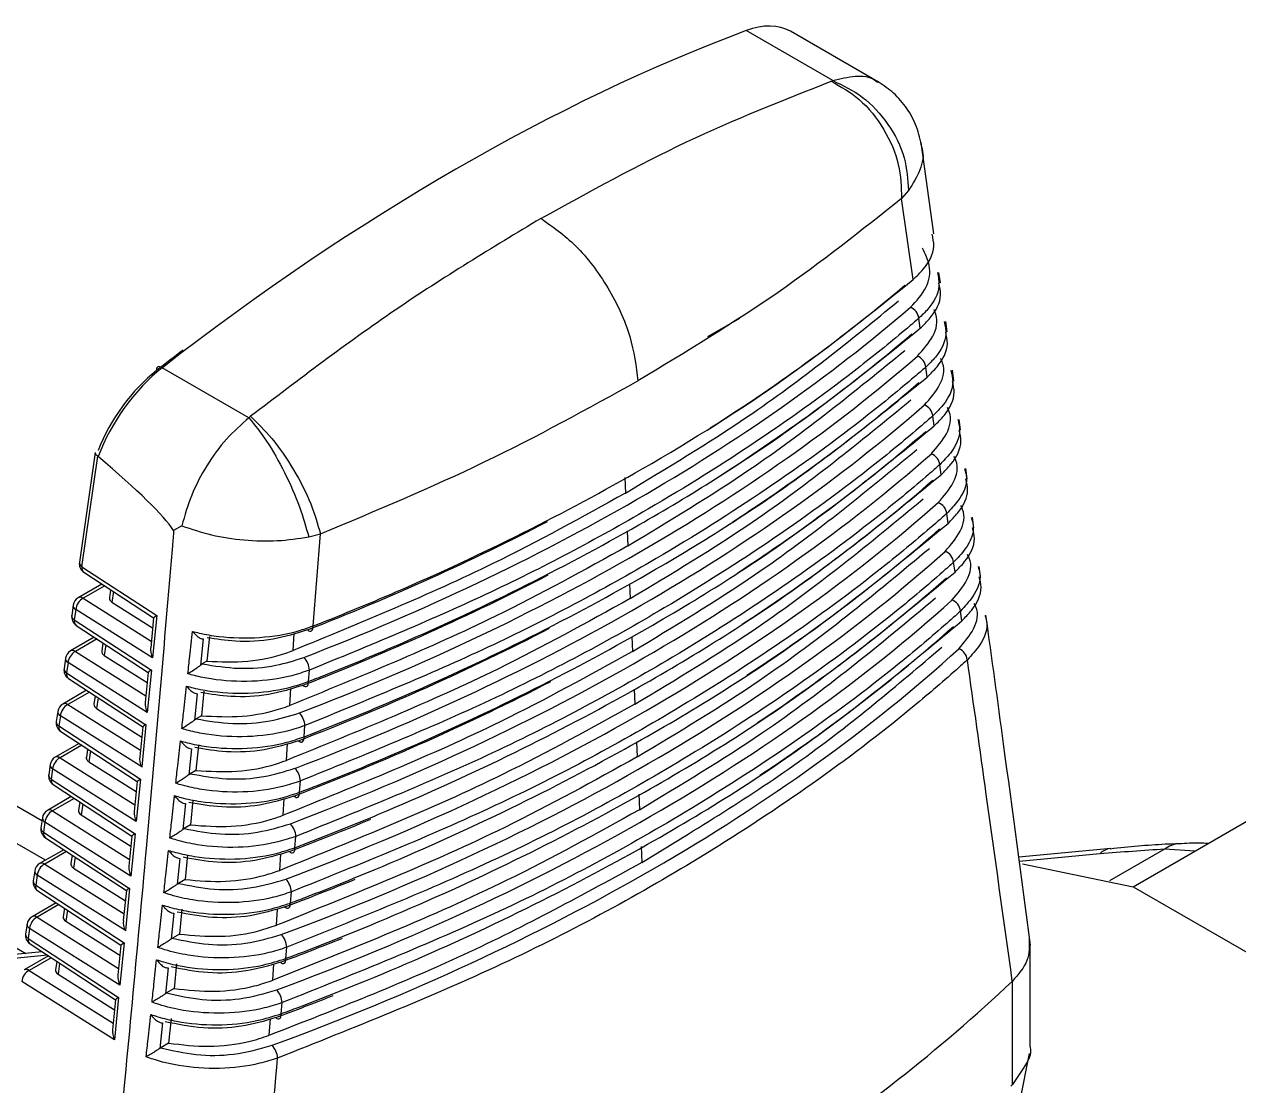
# Model space of a CAD drawing. Extents: x 17.1 to 113.1, y 3.8 to 84.5.
# Drawn here: x 80.671 to 81.867, y 14.415 to 15.461 of the extents above; entities that cross this region are included whole.
import ezdxf

# ---------------------------------------------------------------- set-up
doc = ezdxf.new("R2010")
doc.units = 0
doc.header["$MEASUREMENT"] = 0
doc.layers.add('OBJECT', color=7, linetype='CONTINUOUS')

msp = doc.modelspace()

# ---------------------------------------------------------------- linework, layer by layer
at = {"layer": 'OBJECT'}
for p, q in [((81.4675, 15.4053), (81.3823, 15.4546)), ((81.5125, 15.4039), (81.4258, 15.4539)), ((81.4658, 15.4047), (81.4675, 15.4053)), ((81.5669, 15.2543), (81.5546, 15.3444)), ((81.5422, 15.2971), (81.5352, 15.2892)), ((81.5467, 15.2094), (81.5352, 15.2893)), ((81.5735, 15.2061), (81.5721, 15.2165)), ((81.3756, 15.1711), (81.3442, 15.1529)), ((81.5536, 15.1614), (81.5522, 15.1712)), ((81.5801, 15.1579), (81.5787, 15.1682)), ((80.8924, 15.0733), (80.8071, 15.1225)), ((81.5605, 15.1133), (81.5591, 15.1231)), ((81.5867, 15.1096), (81.5853, 15.12)), ((80.8941, 15.0747), (80.8924, 15.0733)), ((81.5674, 15.0653), (81.566, 15.075)), ((81.5933, 15.0614), (81.5919, 15.0717)), ((80.7411, 15.039), (80.7254, 14.9309)), ((80.728, 14.9266), (80.7437, 15.0353)), ((80.7437, 15.0353), (80.7439, 15.0351)), ((81.5742, 15.0172), (81.5728, 15.027)), ((81.2626, 15.0143), (81.2633, 14.9991)), ((81.5999, 15.0132), (81.5985, 15.0234)), ((81.5811, 14.9692), (81.5797, 14.9789)), ((80.8264, 14.9669), (80.8183, 14.9622)), ((81.6065, 14.965), (81.6051, 14.9752)), ((80.9513, 14.956), (80.9629, 14.9589)), ((80.9556, 14.8682), (80.9629, 14.9589)), ((81.2649, 14.962), (81.2656, 14.9471)), ((80.6886, 14.6763), (80.2264, 14.9431)), ((81.5879, 14.9212), (81.5865, 14.9309)), ((80.728, 14.9266), (80.8018, 14.8784)), ((80.7299, 14.9211), (80.7986, 14.8762)), ((81.6131, 14.9167), (81.6118, 14.9269)), ((80.692, 14.6374), (80.2264, 14.9063)), ((80.7477, 14.9095), (80.7242, 14.8959)), ((80.7504, 14.9077), (80.7292, 14.8955)), ((80.7562, 14.9039), (80.755, 14.8958)), ((81.2672, 14.9097), (81.2679, 14.8951)), ((80.7292, 14.8955), (80.7963, 14.8532)), ((80.759, 14.902), (80.7575, 14.8915)), ((80.7193, 14.8887), (80.7179, 14.8786)), ((80.7218, 14.8844), (80.7204, 14.8743)), ((80.7976, 14.8367), (80.7218, 14.8844)), ((80.7575, 14.8915), (80.7976, 14.8663)), ((81.5947, 14.8732), (81.5933, 14.8829)), ((80.7204, 14.8743), (80.7964, 14.8247)), ((80.7223, 14.8688), (80.7932, 14.8224)), ((80.7986, 14.8762), (80.7957, 14.8466)), ((80.8018, 14.8784), (80.7976, 14.8367)), ((80.7401, 14.8571), (80.7166, 14.8436)), ((80.8535, 14.8579), (80.851, 14.8334)), ((80.9359, 14.844), (80.9369, 14.8608)), ((81.2695, 14.8574), (81.2702, 14.8431)), ((80.7428, 14.8554), (80.7216, 14.8431)), ((80.7486, 14.8516), (80.7474, 14.8435)), ((80.7515, 14.8497), (80.7499, 14.8392)), ((80.8474, 14.8554), (80.8446, 14.8295)), ((80.7118, 14.8363), (80.7103, 14.8263)), ((80.7216, 14.8431), (80.7909, 14.7995)), ((80.7499, 14.8392), (80.7922, 14.8126)), ((80.851, 14.8334), (80.8465, 14.8308)), ((80.7143, 14.8321), (80.7128, 14.822)), ((80.7128, 14.822), (80.791, 14.7709)), ((80.7922, 14.783), (80.7143, 14.8321)), ((80.7932, 14.8225), (80.7903, 14.7929)), ((80.7964, 14.8247), (80.7922, 14.783)), ((80.9512, 14.8136), (80.9521, 14.8247)), ((80.7147, 14.8165), (80.7878, 14.7687)), ((80.2264, 14.8035), (80.6728, 14.5457)), ((80.7326, 14.8048), (80.7091, 14.7912)), ((80.7353, 14.8031), (80.714, 14.7908)), ((80.741, 14.7993), (80.7398, 14.7911)), ((80.7439, 14.7974), (80.7424, 14.7868)), ((80.8416, 14.8013), (80.8388, 14.7755)), ((80.8481, 14.8041), (80.8456, 14.7797)), ((80.9327, 14.7899), (80.9337, 14.8066)), ((81.2718, 14.8058), (81.2725, 14.7912)), ((80.714, 14.7908), (80.7855, 14.7457)), ((80.7424, 14.7868), (80.7869, 14.7588)), ((80.7042, 14.784), (80.7027, 14.774)), ((80.7067, 14.7797), (80.7052, 14.7697)), ((80.7869, 14.7293), (80.7067, 14.7797)), ((80.8456, 14.7797), (80.8406, 14.7767)), ((80.7052, 14.7697), (80.7856, 14.7172)), ((80.7072, 14.7642), (80.7825, 14.715)), ((80.7879, 14.7688), (80.7849, 14.7392)), ((80.791, 14.7709), (80.7869, 14.7293)), ((80.9467, 14.759), (80.9476, 14.7701)), ((80.7251, 14.7525), (80.7015, 14.7389)), ((80.7278, 14.7507), (80.7064, 14.7384)), ((80.8427, 14.7504), (80.8402, 14.7259)), ((80.9295, 14.7358), (80.9305, 14.7523)), ((81.2741, 14.7542), (81.2748, 14.7392)), ((80.7064, 14.7384), (80.7802, 14.692)), ((80.7335, 14.747), (80.7323, 14.7388)), ((80.7363, 14.7451), (80.7348, 14.7345)), ((80.8358, 14.7473), (80.8331, 14.7216)), ((81.7632, 14.6114), (81.9917, 14.7433)), ((80.6966, 14.7316), (80.6952, 14.7217)), ((80.6991, 14.7274), (80.6977, 14.7174)), ((80.7815, 14.6755), (80.6991, 14.7274)), ((80.7348, 14.7345), (80.7815, 14.7051)), ((80.8402, 14.7259), (80.8347, 14.7227)), ((80.6977, 14.7174), (80.7803, 14.6635)), ((80.7825, 14.715), (80.7795, 14.6854)), ((80.7856, 14.7172), (80.7815, 14.6755)), ((80.9423, 14.7044), (80.9432, 14.7155)), ((80.6996, 14.7119), (80.7771, 14.6612)), ((81.2764, 14.7026), (81.2771, 14.6872)), ((80.7175, 14.7002), (80.6939, 14.6865)), ((80.7202, 14.6984), (80.6988, 14.6861)), ((80.7259, 14.6947), (80.7247, 14.6864)), ((80.7288, 14.6928), (80.7272, 14.6821)), ((80.83, 14.6933), (80.8273, 14.6677)), ((80.8373, 14.6967), (80.8349, 14.6722)), ((80.9262, 14.6817), (80.9272, 14.6981)), ((80.689, 14.6793), (80.6876, 14.6694)), ((80.6988, 14.6861), (80.7748, 14.6383)), ((80.7272, 14.6821), (80.7761, 14.6514)), ((80.6915, 14.675), (80.6901, 14.6651)), ((80.6901, 14.6651), (80.7749, 14.6097)), ((80.7761, 14.6218), (80.6915, 14.675)), ((80.8349, 14.6722), (80.8288, 14.6687)), ((80.692, 14.6596), (80.7717, 14.6075)), ((80.7771, 14.6613), (80.7741, 14.6317)), ((80.7803, 14.6635), (80.7761, 14.6218)), ((80.9378, 14.6498), (80.9387, 14.6609)), ((80.71, 14.6478), (80.6863, 14.6342)), ((80.7127, 14.6461), (80.6913, 14.6337)), ((80.7183, 14.6424), (80.7171, 14.6341)), ((80.8319, 14.6429), (80.8295, 14.6185)), ((80.9229, 14.6275), (80.9239, 14.6438)), ((81.2787, 14.6511), (81.2794, 14.6352)), ((81.7413, 14.6491), (81.6507, 14.6404)), ((81.7305, 14.6438), (81.6513, 14.6362)), ((81.7943, 14.6483), (81.7401, 14.617)), ((81.7406, 14.649), (81.7413, 14.6491)), ((80.6913, 14.6337), (80.7694, 14.5845)), ((80.7212, 14.6405), (80.7196, 14.6298)), ((80.7196, 14.6298), (80.7707, 14.5976)), ((80.8243, 14.6393), (80.8216, 14.6138)), ((81.6543, 14.6339), (81.7632, 14.6114)), ((80.6814, 14.6269), (80.68, 14.6171)), ((80.684, 14.6227), (80.6825, 14.6128)), ((80.7707, 14.5681), (80.684, 14.6227)), ((80.8295, 14.6185), (80.8229, 14.6147)), ((80.6825, 14.6128), (80.7695, 14.556)), ((80.6844, 14.6073), (80.7663, 14.5538)), ((80.7717, 14.6076), (80.7687, 14.578)), ((80.7749, 14.6097), (80.7707, 14.5681)), ((80.9333, 14.5953), (80.9342, 14.6063)), ((81.7632, 14.6114), (82.1733, 14.3746)), ((80.7025, 14.5955), (80.6788, 14.5818)), ((80.7052, 14.5938), (80.6837, 14.5814)), ((80.6837, 14.5814), (80.764, 14.5308)), ((80.7107, 14.5901), (80.7095, 14.5817)), ((80.7136, 14.5882), (80.7121, 14.5774)), ((80.8186, 14.5853), (80.8159, 14.5599)), ((80.8265, 14.5892), (80.8241, 14.5647)), ((80.9195, 14.5734), (80.9205, 14.5896)), ((80.6739, 14.5746), (80.6724, 14.5648)), ((80.6764, 14.5703), (80.675, 14.5605)), ((80.7653, 14.5143), (80.6764, 14.5703)), ((80.7121, 14.5774), (80.7653, 14.5439)), ((80.675, 14.5605), (80.7641, 14.5023)), ((80.8241, 14.5647), (80.8171, 14.5607)), ((80.6887, 14.5473), (80.6406, 14.5426)), ((80.6769, 14.555), (80.7609, 14.5)), ((80.7663, 14.5538), (80.7634, 14.5242)), ((80.7695, 14.556), (80.7653, 14.5143)), ((80.9288, 14.5407), (80.9297, 14.5517)), ((81.6618, 14.4542), (81.6618, 14.5547)), ((80.694, 14.5438), (80.6548, 14.54)), ((80.6949, 14.5432), (80.6712, 14.5295)), ((80.6976, 14.5414), (80.6761, 14.529)), ((80.7032, 14.5378), (80.702, 14.5294)), ((80.706, 14.5359), (80.7045, 14.5251)), ((80.8212, 14.5355), (80.8187, 14.511)), ((80.916, 14.5192), (80.9171, 14.5354)), ((80.6761, 14.529), (80.7586, 14.4771)), ((80.7045, 14.5251), (80.7599, 14.4902)), ((80.8129, 14.5314), (80.8102, 14.506)), ((80.7599, 14.4606), (80.6688, 14.518)), ((80.8187, 14.511), (80.8113, 14.5067)), ((81.6444, 14.5184), (81.6443, 14.5183)), ((81.6444, 14.4167), (81.6444, 14.5184)), ((80.7609, 14.5001), (80.758, 14.4705)), ((80.7641, 14.5023), (80.7599, 14.4606)), ((80.9242, 14.4862), (80.9251, 14.4972)), ((80.8072, 14.4774), (80.8046, 14.4521)), ((80.8158, 14.4817), (80.8133, 14.4573)), ((80.9125, 14.465), (80.9136, 14.4811)), ((80.8133, 14.4573), (80.8055, 14.4528)), ((81.6429, 14.4149), (81.6444, 14.4167))]:
    msp.add_line(p, q, dxfattribs=at)
at = {"layer": 'OBJECT', "flags": 128}
for points in [[(80.8071, 15.1225), (80.8058, 15.1232), (80.8046, 15.1235), (80.8036, 15.1236), (80.8027, 15.1234), (80.802, 15.1228), (80.8015, 15.122), (80.8013, 15.121), (80.8014, 15.1197)], [(80.9501, 14.8643), (80.9512, 14.8635), (80.9523, 14.8631), (80.9533, 14.8631), (80.9541, 14.8634), (80.9548, 14.8641), (80.9553, 14.8652), (80.9556, 14.8666), (80.9556, 14.8682)], [(80.9457, 14.8097), (80.9468, 14.8089), (80.9479, 14.8085), (80.9488, 14.8085), (80.9497, 14.8088), (80.9504, 14.8095), (80.9508, 14.8106), (80.9511, 14.812), (80.9512, 14.8136)], [(80.9413, 14.7551), (80.9424, 14.7544), (80.9434, 14.7539), (80.9444, 14.7539), (80.9452, 14.7542), (80.9459, 14.755), (80.9464, 14.756), (80.9467, 14.7574), (80.9467, 14.759)], [(80.9368, 14.7006), (80.9379, 14.6998), (80.939, 14.6994), (80.9399, 14.6993), (80.9408, 14.6997), (80.9415, 14.7004), (80.9419, 14.7014), (80.9422, 14.7028), (80.9423, 14.7044)], [(80.9324, 14.646), (80.9335, 14.6452), (80.9345, 14.6448), (80.9355, 14.6448), (80.9363, 14.6451), (80.937, 14.6458), (80.9375, 14.6469), (80.9377, 14.6482), (80.9378, 14.6498)], [(81.8241, 14.6465), (81.7943, 14.6483), (81.7943, 14.6483), (81.7943, 14.6483)], [(80.9279, 14.5915), (80.929, 14.5907), (80.93, 14.5903), (80.931, 14.5902), (80.9318, 14.5906), (80.9325, 14.5913), (80.933, 14.5923), (80.9332, 14.5937), (80.9333, 14.5953)], [(80.9234, 14.5369), (80.9245, 14.5362), (80.9255, 14.5357), (80.9265, 14.5357), (80.9273, 14.536), (80.928, 14.5367), (80.9284, 14.5378), (80.9287, 14.5391), (80.9288, 14.5407)], [(80.9189, 14.4824), (80.92, 14.4816), (80.921, 14.4812), (80.922, 14.4812), (80.9228, 14.4815), (80.9234, 14.4822), (80.9239, 14.4833), (80.9242, 14.4846), (80.9242, 14.4862)]]:
    msp.add_lwpolyline(points, dxfattribs=at)
at = {"layer": 'OBJECT'}
for centre, radius, start, end in [((81.5389, 15.1697), 0.0134, 6.4054, 67.5871), ((81.5458, 15.1216), 0.0134, 6.4382, 67.7634), ((81.5527, 15.0735), 0.0134, 6.471, 67.9393), ((81.5596, 15.0255), 0.0133, 6.5032, 68.1142), ((81.5665, 14.9774), 0.0133, 6.5362, 68.2878), ((81.5733, 14.9294), 0.0133, 6.5682, 68.4615), ((80.7353, 14.9295), 0.01, 171.7621, 236.8281), ((80.7302, 14.9308), 0.00473, 178.9421, 242.0967), ((80.7333, 14.9254), 0.00551, 166.9694, 231.0779), ((80.7292, 14.8873), 0.01, 119.9973, 171.7621), ((80.7366, 14.8826), 0.0149, 119.983, 172.9422), ((80.7263, 14.8915), 0.00492, 54.4116, 114.9488), ((81.5801, 14.8814), 0.0133, 6.6, 68.6346), ((80.7239, 14.8885), 0.00458, 177.7592, 243.2786), ((80.7278, 14.8772), 0.01, 171.7621, 236.8281), ((80.7224, 14.8784), 0.00458, 177.7691, 243.27), ((80.7256, 14.873), 0.00536, 165.9412, 232.1059), ((81.5869, 14.8334), 0.0132, 6.6329, 68.8057), ((80.7163, 14.8362), 0.00458, 177.7669, 243.2718), ((80.7216, 14.8349), 0.01, 119.9973, 171.7621), ((80.729, 14.8303), 0.0149, 119.9826, 172.9436), ((80.7187, 14.8391), 0.00492, 54.4116, 114.9493), ((80.9332, 14.8238), 0.0189, 2.6797, 44.9349), ((80.7202, 14.8249), 0.01, 171.7621, 236.8281), ((80.7149, 14.8261), 0.00458, 177.769, 243.2699), ((80.718, 14.8207), 0.00536, 165.9411, 232.1061), ((80.7141, 14.7826), 0.01, 119.9973, 171.7621), ((80.7214, 14.7779), 0.0149, 119.9838, 172.9424), ((80.7111, 14.7868), 0.00492, 54.4109, 114.9507), ((80.7126, 14.7726), 0.01, 171.7621, 236.8281), ((80.7073, 14.7738), 0.00458, 177.7677, 243.2712), ((80.7088, 14.7838), 0.00458, 177.7592, 243.2775), ((80.9286, 14.7692), 0.019, 2.6506, 44.7096), ((80.7104, 14.7684), 0.00536, 165.9438, 232.1028), ((80.7065, 14.7302), 0.01, 119.9973, 171.7621), ((80.7139, 14.7256), 0.0149, 119.9834, 172.9417), ((80.7036, 14.7344), 0.00492, 54.4101, 114.95), ((80.7012, 14.7315), 0.00458, 177.7659, 243.271), ((80.9241, 14.7146), 0.0191, 2.6223, 44.4843), ((80.7051, 14.7203), 0.01, 171.7621, 236.8281), ((80.6997, 14.7215), 0.00458, 177.7669, 243.2719), ((80.7029, 14.7161), 0.00536, 165.9437, 232.103), ((80.6989, 14.6779), 0.01, 119.9973, 171.7621), ((80.6936, 14.6791), 0.00458, 177.7673, 243.2708), ((80.7063, 14.6732), 0.0149, 119.9827, 172.9434), ((80.696, 14.6821), 0.00492, 54.4107, 114.9508), ((80.6975, 14.668), 0.01, 171.7621, 236.8281), ((80.6922, 14.6692), 0.00458, 177.7672, 243.271), ((80.6953, 14.6638), 0.00536, 165.9446, 232.1025), ((80.9195, 14.66), 0.0192, 2.5926, 44.2598), ((81.8099, 14.6292), 0.0246, 93.3819, 129.1078), ((81.7435, 14.6307), 0.0185, 98.997, 134.9116), ((80.6913, 14.6255), 0.01, 119.9973, 171.7621), ((80.6987, 14.6209), 0.0149, 119.9834, 172.9416), ((80.6884, 14.6297), 0.00492, 54.4095, 114.9509), ((80.6899, 14.6157), 0.01, 171.7621, 236.8281), ((80.6846, 14.6169), 0.00458, 177.7673, 243.2709), ((80.686, 14.6268), 0.00458, 177.7592, 243.2777), ((80.9149, 14.6054), 0.0193, 2.5636, 44.035), ((80.6877, 14.6115), 0.00536, 165.9443, 232.1029), ((80.6838, 14.5732), 0.01, 119.9973, 171.7621), ((80.6911, 14.5685), 0.0149, 119.9827, 172.9434), ((80.6808, 14.5774), 0.00492, 54.4104, 114.9512), ((80.6784, 14.5744), 0.00458, 177.7668, 243.2714), ((80.6823, 14.5634), 0.01, 171.7621, 236.8281), ((80.677, 14.5646), 0.00458, 177.7673, 243.2709), ((80.6802, 14.5592), 0.00536, 165.9439, 232.1033), ((80.9103, 14.5509), 0.0194, 2.5348, 43.8102), ((80.6835, 14.5162), 0.0149, 119.9827, 172.9424), ((80.6732, 14.525), 0.00492, 54.4095, 114.9509), ((80.9057, 14.4963), 0.0194, 2.5062, 43.5858), ((80.5039, 15.73), 1.664, 303.0242, 313.2654), ((80.9011, 14.4418), 0.0195, 2.4798, 43.3591)]:
    msp.add_arc(centre, radius, start, end, dxfattribs=at)
for centre, major_axis, ratio, start_param, end_param in [((81.0125, 13.5291), (1.2089, 1.8994), 0.546317, 0.627208, 0.990716), ((81.3629, 15.3517), (0.0641, 0.1015), 0.548826, 0.021956, 0.625519), ((79.7209, 15.8982), (2.1942, 0.0164), 0.572227, 5.542671, 5.684292), ((79.7223, 15.9042), (2.1948, -0.0167), 0.582304, 5.308542, 5.695912), ((79.7209, 15.8476), (2.1974, 0.0165), 0.572227, 5.547323, 5.687706), ((81.0054, 13.5336), (1.2039, 1.8907), 0.546175, 0.974099, 0.99081), ((79.7223, 15.8535), (2.1981, -0.0168), 0.582304, 5.30513, 5.699324), ((80.8114, 15.0418), (0.0591, 0.0928), 0.546175, 0.99081, 1.912344), ((80.8184, 15.0373), (0.0641, 0.1015), 0.548826, 0.989027, 1.925648), ((79.7209, 15.797), (2.2007, 0.0165), 0.572227, 5.554251, 5.691111), ((79.7223, 15.8029), (2.2013, -0.0168), 0.582304, 5.301726, 5.702727), ((79.7209, 15.7464), (2.2039, 0.0165), 0.572227, 5.555932, 5.694508), ((79.7223, 15.7523), (2.2046, -0.0168), 0.582304, 5.298331, 5.706122), ((79.2886, 15.9205), (1.5341, -0.9737), 0.051031, 0.114776, 0.355889), ((79.7209, 15.6957), (2.2072, 0.0165), 0.572227, 5.557569, 5.697897), ((79.7223, 15.7017), (2.2078, -0.0168), 0.582304, 5.294944, 5.709509), ((79.7209, 15.8982), (2.1942, 0.0164), 0.572227, 5.302708, 5.439511), ((79.7209, 15.6451), (2.2104, 0.0166), 0.572227, 5.559057, 5.701278), ((79.7223, 15.651), (2.2111, -0.0169), 0.582304, 5.291565, 5.712888), ((79.7209, 15.8476), (2.1974, 0.0165), 0.572227, 5.299295, 5.43861), ((79.7209, 15.5945), (2.2137, 0.0166), 0.572227, 5.564473, 5.704651), ((80.7651, 14.8954), (0.0101, 0.0001), 0.568011, 3.052688, 3.862555), ((79.7223, 15.6004), (2.2143, -0.0169), 0.582304, 5.288194, 5.716259), ((80.8092, 14.8812), (0.0105, 0.005), 0.072045, 2.310772, 3.097861), ((79.7209, 15.797), (2.2007, 0.0165), 0.572227, 5.295889, 5.438034), ((79.7209, 15.5439), (2.2169, 0.0166), 0.572227, 5.564439, 5.708015), ((80.805, 14.8396), (-0.0062, 0.0127), 0.559439, 0.734808, 1.521897), ((79.7223, 15.5498), (2.2176, -0.0169), 0.582304, 5.284831, 5.719622), ((80.7575, 14.8431), (0.0101, 0.0001), 0.568011, 3.052688, 3.862555), ((80.8038, 14.8275), (0.0105, 0.005), 0.072045, 2.310772, 3.097861), ((79.7209, 15.7464), (2.2039, 0.0165), 0.572227, 5.292492, 5.437634), ((80.7499, 14.7907), (0.0101, 0.0001), 0.568011, 3.052688, 3.862555), ((80.7996, 14.7858), (-0.0062, 0.0127), 0.559439, 0.734808, 1.521897), ((80.7984, 14.7738), (0.0105, 0.005), 0.072045, 2.310772, 3.097861), ((80.7423, 14.7384), (0.0101, 0.0001), 0.568011, 3.052688, 3.862555), ((80.7942, 14.7321), (-0.0062, 0.0127), 0.559439, 0.734808, 1.521897), ((80.793, 14.72), (0.0105, 0.005), 0.072045, 2.310772, 3.097861), ((80.7347, 14.686), (0.0101, 0.0001), 0.568011, 3.052688, 3.862555), ((80.7888, 14.6784), (-0.0062, 0.0127), 0.559439, 0.734808, 1.521897), ((79.7209, 15.6957), (2.2072, 0.0165), 0.572227, 5.289103, 5.333236), ((80.7876, 14.6663), (0.0105, 0.005), 0.072045, 2.310772, 3.097861), ((80.7272, 14.6337), (0.0101, 0.0001), 0.568011, 3.052688, 3.862555), ((80.7835, 14.6246), (-0.0062, 0.0127), 0.559439, 0.734808, 1.521897), ((79.7209, 15.6451), (2.2104, 0.0166), 0.572227, 5.285722, 5.323551), ((80.7823, 14.6126), (0.0105, 0.005), 0.072045, 2.310772, 3.097861), ((80.7196, 14.5813), (0.0101, 0.0001), 0.568011, 3.052688, 3.862555), ((80.7781, 14.5709), (-0.0062, 0.0127), 0.559439, 0.734808, 1.521897), ((79.7209, 15.5945), (2.2137, 0.0166), 0.572227, 5.28235, 5.315572), ((80.7769, 14.5588), (0.0105, 0.005), 0.072045, 2.310772, 3.097861), ((80.712, 14.529), (0.0101, 0.0001), 0.568011, 3.052688, 3.862555), ((80.7727, 14.5172), (-0.0062, 0.0127), 0.559439, 0.734808, 1.521897), ((80.7715, 14.5051), (0.0105, 0.005), 0.072045, 2.310772, 3.097861), ((79.7209, 15.5439), (2.2169, 0.0166), 0.572227, 5.278985, 5.309616), ((80.7673, 14.4634), (-0.0062, 0.0127), 0.559439, 0.734808, 1.521897)]:
    msp.add_ellipse(centre, major_axis=major_axis, ratio=ratio, start_param=start_param, end_param=end_param, dxfattribs=at)
for points, knots in [([(81.4675, 15.4053), (81.475, 15.4072), (81.4899, 15.411), (81.505, 15.4092), (81.5109, 15.4042), (81.5119, 15.4034)], [0, 0, 0, 0, 0.454567, 0.909134, 1, 1, 1, 1]), ([(81.18, 15.2696), (81.2279, 15.296), (81.3238, 15.3488), (81.4185, 15.3861), (81.4658, 15.4047)], [0, 0, 0, 0, 0.5, 1, 1, 1, 1]), ([(81.4658, 15.4047), (81.4754, 15.3994), (81.4952, 15.3882), (81.5189, 15.3585), (81.5342, 15.3234), (81.5349, 15.3004), (81.5352, 15.2892)], [0, 0, 0, 0, 0.24117, 0.5, 0.75883, 1, 1, 1, 1]), ([(81.4675, 15.4053), (81.4775, 15.4006), (81.4981, 15.3907), (81.5232, 15.3632), (81.5399, 15.3302), (81.5414, 15.3079), (81.5422, 15.2971)], [0, 0, 0, 0, 0.241562, 0.4999998, 0.7584389, 1, 1, 1, 1]), ([(81.5552, 15.3397), (81.5538, 15.3465), (81.551, 15.36), (81.5411, 15.3781), (81.5282, 15.3934), (81.5175, 15.4005), (81.5122, 15.404)], [0, 0, 0, 0, 0.258945, 0.516514, 0.76554, 1, 1, 1, 1]), ([(81.5549, 15.3396), (81.5551, 15.3392), (81.5576, 15.3322), (81.5545, 15.3172), (81.5463, 15.3038), (81.5422, 15.2971)], [0, 0, 0, 0, 0.031421, 0.515711, 1, 1, 1, 1]), ([(81.5352, 15.2892), (81.4959, 15.2579), (81.4166, 15.1947), (81.3228, 15.1381), (81.2756, 15.1096)], [0, 0, 0, 0, 0.496376, 1, 1, 1, 1]), ([(81.18, 15.2696), (81.132, 15.2407), (81.0362, 15.1828), (80.9415, 15.1107), (80.8941, 15.0747)], [0, 0, 0, 0, 0.5, 1, 1, 1, 1]), ([(81.18, 15.2696), (81.1916, 15.2614), (81.2159, 15.2444), (81.2475, 15.2021), (81.2699, 15.154), (81.2738, 15.124), (81.2756, 15.1096)], [0, 0, 0, 0, 0.240773, 0.5, 0.759227, 1, 1, 1, 1]), ([(81.5467, 15.2094), (81.5502, 15.2128), (81.5605, 15.2229), (81.5688, 15.2385), (81.5662, 15.2502), (81.5653, 15.2541)], [0, 0, 0, 0, 0.247467, 0.747581, 1, 1, 1, 1]), ([(81.544, 15.1821), (81.5499, 15.1884), (81.5617, 15.2012), (81.5647, 15.2221), (81.5586, 15.2347), (81.5558, 15.2403)], [0, 0, 0, 0, 0.3561452, 0.712376, 1, 1, 1, 1]), ([(81.5706, 15.2163), (81.5715, 15.2118), (81.5738, 15.1995), (81.5652, 15.1838), (81.5553, 15.1741), (81.5522, 15.1712)], [0, 0, 0, 0, 0.283128, 0.780256, 1, 1, 1, 1]), ([(80.9556, 14.8682), (80.9611, 14.8703), (80.9887, 14.8812), (81.1027, 14.9286), (81.2571, 15.006), (81.4243, 15.1111), (81.5059, 15.1766), (81.5467, 15.2094)], [0, 0, 0, 0, 0.023792, 0.118973, 0.500647, 0.750324, 1, 1, 1, 1]), ([(81.5536, 15.1614), (81.5571, 15.1647), (81.5673, 15.1748), (81.5755, 15.1905), (81.5729, 15.2021), (81.572, 15.2059)], [0, 0, 0, 0, 0.248572, 0.750916, 1, 1, 1, 1]), ([(81.2633, 14.9991), (81.3043, 15.0238), (81.4024, 15.0827), (81.4846, 15.1495), (81.5323, 15.1884)], [0, 0, 0, 0, 0.418548, 1, 1, 1, 1]), ([(81.5509, 15.134), (81.5566, 15.1404), (81.5681, 15.1531), (81.5717, 15.1698), (81.5679, 15.1783), (81.5672, 15.1799)], [0, 0, 0, 0, 0.449601, 0.89931, 1, 1, 1, 1]), ([(81.5522, 15.1712), (81.5485, 15.168), (81.5298, 15.152), (81.4484, 15.0859), (81.3135, 14.9955), (81.1283, 14.8971), (81.0108, 14.8488), (80.9521, 14.8247)], [0, 0, 0, 0, 0.02343, 0.117165, 0.493038, 0.746519, 1, 1, 1, 1]), ([(81.5773, 15.168), (81.5781, 15.1639), (81.5807, 15.152), (81.5725, 15.1363), (81.5624, 15.1263), (81.5591, 15.1231)], [0, 0, 0, 0, 0.260632, 0.759996, 1, 1, 1, 1]), ([(80.9512, 14.8136), (80.9567, 14.8157), (80.9843, 14.8265), (81.0986, 14.8737), (81.2555, 14.9518), (81.4269, 15.0591), (81.5114, 15.1273), (81.5536, 15.1614)], [0, 0, 0, 0, 0.023339, 0.116711, 0.491126, 0.745563, 1, 1, 1, 1]), ([(81.5605, 15.1133), (81.5639, 15.1167), (81.5741, 15.1268), (81.5822, 15.1424), (81.5795, 15.1539), (81.5787, 15.1577)], [0, 0, 0, 0, 0.249743, 0.754445, 1, 1, 1, 1]), ([(81.2656, 14.9471), (81.3066, 14.9718), (81.4062, 15.0317), (81.4894, 15.0996), (81.5383, 15.1396)], [0, 0, 0, 0, 0.411755, 1, 1, 1, 1]), ([(81.5577, 15.0859), (81.5634, 15.0923), (81.5748, 15.105), (81.5784, 15.1217), (81.5745, 15.1301), (81.5738, 15.1316)], [0, 0, 0, 0, 0.452208, 0.904525, 1, 1, 1, 1]), ([(81.5591, 15.1231), (81.5554, 15.1199), (81.5368, 15.1039), (81.4558, 15.0376), (81.3197, 14.9457), (81.1308, 14.845), (81.0087, 14.7951), (80.9476, 14.7701)], [0, 0, 0, 0, 0.022991, 0.114968, 0.483793, 0.741897, 1, 1, 1, 1]), ([(81.5839, 15.1198), (81.5848, 15.1161), (81.5875, 15.1045), (81.5797, 15.0888), (81.5695, 15.0785), (81.566, 15.075)], [0, 0, 0, 0, 0.238244, 0.739979, 1, 1, 1, 1]), ([(80.9467, 14.759), (80.9523, 14.7611), (80.98, 14.7719), (81.0945, 14.8188), (81.254, 14.8976), (81.4294, 15.007), (81.5168, 15.0779), (81.5605, 15.1133)], [0, 0, 0, 0, 0.022904, 0.114532, 0.481956, 0.740978, 1, 1, 1, 1]), ([(80.9629, 14.9589), (81.0177, 14.9818), (81.1279, 15.0281), (81.2261, 15.0823), (81.2756, 15.1096)], [0, 0, 0, 0, 0.496376, 1, 1, 1, 1]), ([(81.5674, 15.0653), (81.5708, 15.0686), (81.5809, 15.0788), (81.5889, 15.0943), (81.5862, 15.1057), (81.5853, 15.1094)], [0, 0, 0, 0, 0.25098, 0.758176, 1, 1, 1, 1]), ([(81.2679, 14.8951), (81.3089, 14.9198), (81.41, 14.9806), (81.4942, 15.0497), (81.5444, 15.0908)], [0, 0, 0, 0, 0.4052593, 1, 1, 1, 1]), ([(80.8924, 15.0733), (80.8849, 15.0666), (80.8698, 15.0533), (80.8504, 15.0265), (80.8349, 14.997), (80.8292, 14.9769), (80.8264, 14.9669)], [0, 0, 0, 0, 0.25, 0.5, 0.75, 1, 1, 1, 1]), ([(80.8924, 15.0733), (80.8982, 15.0661), (80.9101, 15.0512), (80.928, 15.0196), (80.943, 14.9857), (80.9486, 14.9656), (80.9513, 14.956)], [0, 0, 0, 0, 0.241562, 0.4999998, 0.7584389, 1, 1, 1, 1]), ([(80.8941, 15.0747), (80.9011, 15.0678), (80.9157, 15.0537), (80.937, 15.0225), (80.9544, 14.9887), (80.9601, 14.9686), (80.9629, 14.9589)], [0, 0, 0, 0, 0.24117, 0.5, 0.75883, 1, 1, 1, 1]), ([(81.566, 15.075), (81.5623, 15.0718), (81.5438, 15.0558), (81.4631, 14.9893), (81.3259, 14.896), (81.1333, 14.7928), (81.0066, 14.7413), (80.9432, 14.7155)], [0, 0, 0, 0, 0.022568, 0.112852, 0.474885, 0.737443, 1, 1, 1, 1]), ([(81.5646, 15.0379), (81.5702, 15.0442), (81.5814, 15.057), (81.5851, 15.0735), (81.5811, 15.0819), (81.5804, 15.0833)], [0, 0, 0, 0, 0.454762, 0.909633, 1, 1, 1, 1]), ([(81.5906, 15.0715), (81.5914, 15.0682), (81.5943, 15.057), (81.5868, 15.0413), (81.5765, 15.0308), (81.5728, 15.027)], [0, 0, 0, 0, 0.215932, 0.720177, 1, 1, 1, 1]), ([(80.9423, 14.7044), (80.9478, 14.7065), (80.9756, 14.7172), (81.0904, 14.7639), (81.2524, 14.8434), (81.432, 14.955), (81.5223, 15.0285), (81.5674, 15.0653)], [0, 0, 0, 0, 0.022484, 0.112433, 0.473119, 0.73656, 1, 1, 1, 1]), ([(81.5742, 15.0172), (81.5776, 15.0206), (81.5877, 15.0308), (81.5956, 15.0462), (81.5928, 15.0576), (81.5919, 15.0612)], [0, 0, 0, 0, 0.252286, 0.762115, 1, 1, 1, 1]), ([(80.7437, 15.0353), (80.743, 15.0358), (80.7417, 15.0368), (80.741, 15.0382), (80.7412, 15.0388), (80.7412, 15.039)], [0, 0, 0, 0, 0.411333, 0.822571, 1, 1, 1, 1]), ([(81.2702, 14.8431), (81.3111, 14.8678), (81.4138, 14.9295), (81.4991, 14.9998), (81.5504, 15.042)], [0, 0, 0, 0, 0.399041, 1, 1, 1, 1]), ([(81.5728, 15.027), (81.5692, 15.0238), (81.5508, 15.0077), (81.4705, 14.9411), (81.3321, 14.8462), (81.1359, 14.7407), (81.0044, 14.6875), (80.9387, 14.6609)], [0, 0, 0, 0, 0.02216, 0.110812, 0.466297, 0.733148, 1, 1, 1, 1]), ([(81.5714, 14.9898), (81.577, 14.9962), (81.5881, 15.009), (81.5918, 15.0255), (81.5877, 15.0337), (81.587, 15.035)], [0, 0, 0, 0, 0.457268, 0.914647, 1, 1, 1, 1]), ([(80.9378, 14.6498), (80.9433, 14.652), (80.9712, 14.6626), (81.0863, 14.7091), (81.2509, 14.7893), (81.4346, 14.9029), (81.5277, 14.9791), (81.5742, 15.0172)], [0, 0, 0, 0, 0.022079, 0.110408, 0.464597, 0.732298, 1, 1, 1, 1]), ([(81.5973, 15.0232), (81.5981, 15.0203), (81.6011, 15.0095), (81.5939, 14.9939), (81.5835, 14.983), (81.5797, 14.9789)], [0, 0, 0, 0, 0.193664, 0.700565, 1, 1, 1, 1]), ([(81.5811, 14.9692), (81.5844, 14.9726), (81.5944, 14.9828), (81.6022, 14.9982), (81.5994, 15.0094), (81.5985, 15.013)], [0, 0, 0, 0, 0.253663, 0.766271, 1, 1, 1, 1]), ([(81.2633, 14.9991), (81.2205, 14.9754), (81.1184, 14.9188), (81.003, 14.8715), (80.9359, 14.844)], [0, 0, 0, 0, 0.418548, 1, 1, 1, 1]), ([(81.2725, 14.7912), (81.3135, 14.8158), (81.4177, 14.8785), (81.5041, 14.95), (81.5565, 14.9933)], [0, 0, 0, 0, 0.393082, 1, 1, 1, 1]), ([(81.5797, 14.9789), (81.576, 14.9757), (81.5577, 14.9596), (81.4778, 14.8928), (81.3383, 14.7965), (81.1384, 14.6885), (81.0023, 14.6337), (80.9342, 14.6063)], [0, 0, 0, 0, 0.021766, 0.108843, 0.45801, 0.729005, 1, 1, 1, 1]), ([(81.5782, 14.9417), (81.5837, 14.9481), (81.5948, 14.9609), (81.5985, 14.9774), (81.5943, 14.9855), (81.5936, 14.9867)], [0, 0, 0, 0, 0.45973, 0.91957, 1, 1, 1, 1]), ([(80.8264, 14.9669), (80.8359, 14.9636), (80.8549, 14.9571), (80.8876, 14.9523), (80.9209, 14.9513), (80.9411, 14.9544), (80.9513, 14.956)], [0, 0, 0, 0, 0.2500001, 0.4999998, 0.7500003, 1, 1, 1, 1]), ([(80.9333, 14.5953), (80.9389, 14.5974), (80.9667, 14.608), (81.0821, 14.6543), (81.2493, 14.7351), (81.4372, 14.8509), (81.5331, 14.9298), (81.5811, 14.9692)], [0, 0, 0, 0, 0.021688, 0.108455, 0.456373, 0.728187, 1, 1, 1, 1]), ([(81.6039, 14.975), (81.6047, 14.9724), (81.6078, 14.962), (81.601, 14.9464), (81.5905, 14.9352), (81.5865, 14.9309)], [0, 0, 0, 0, 0.171409, 0.681117, 1, 1, 1, 1]), ([(81.5879, 14.9212), (81.5912, 14.9246), (81.6011, 14.9348), (81.6088, 14.9501), (81.606, 14.9613), (81.6051, 14.9647)], [0, 0, 0, 0, 0.255113, 0.770648, 1, 1, 1, 1]), ([(80.8183, 14.9622), (80.8179, 14.9572), (80.8158, 14.9323), (80.8069, 14.8279), (80.7896, 14.627), (80.7726, 14.447), (80.7631, 14.346)], [0, 0, 0, 0, 0.024148, 0.120739, 0.507103, 1, 1, 1, 1]), ([(81.2656, 14.9471), (81.2229, 14.9234), (81.1191, 14.866), (81.0018, 14.8181), (80.9327, 14.7899)], [0, 0, 0, 0, 0.411755, 1, 1, 1, 1]), ([(81.2748, 14.7392), (81.3158, 14.7638), (81.4216, 14.8275), (81.5091, 14.9001), (81.5626, 14.9446)], [0, 0, 0, 0, 0.387367, 1, 1, 1, 1]), ([(81.5865, 14.9309), (81.5829, 14.9277), (81.5647, 14.9115), (81.4852, 14.8446), (81.3444, 14.7467), (81.1409, 14.6364), (81.0001, 14.58), (80.9297, 14.5517)], [0, 0, 0, 0, 0.021386, 0.106942, 0.450009, 0.725005, 1, 1, 1, 1]), ([(81.5849, 14.8937), (81.5904, 14.9001), (81.6014, 14.9129), (81.6052, 14.9293), (81.6008, 14.9373), (81.6002, 14.9385)], [0, 0, 0, 0, 0.46215, 0.924411, 1, 1, 1, 1]), ([(80.9288, 14.5407), (80.9344, 14.5428), (80.9623, 14.5534), (81.078, 14.5994), (81.2477, 14.6809), (81.4398, 14.7988), (81.5385, 14.8804), (81.5879, 14.9212)], [0, 0, 0, 0, 0.021311, 0.106568, 0.448432, 0.724216, 1, 1, 1, 1]), ([(81.6106, 14.9267), (81.6113, 14.9245), (81.6145, 14.9145), (81.608, 14.8989), (81.5975, 14.8874), (81.5933, 14.8829)], [0, 0, 0, 0, 0.149136, 0.66181, 1, 1, 1, 1]), ([(81.5947, 14.8732), (81.5979, 14.8766), (81.6078, 14.8869), (81.6154, 14.9021), (81.6126, 14.9132), (81.6117, 14.9165)], [0, 0, 0, 0, 0.256641, 0.775256, 1, 1, 1, 1]), ([(81.2679, 14.8951), (81.2252, 14.8715), (81.1199, 14.8131), (81.0005, 14.7646), (80.9295, 14.7358)], [0, 0, 0, 0, 0.405259, 1, 1, 1, 1]), ([(81.2771, 14.6872), (81.3181, 14.7119), (81.4256, 14.7765), (81.5141, 14.8503), (81.5688, 14.896)], [0, 0, 0, 0, 0.38188, 1, 1, 1, 1]), ([(81.5933, 14.8829), (81.5897, 14.8796), (81.5716, 14.8634), (81.4925, 14.7963), (81.3506, 14.697), (81.1435, 14.5842), (80.9979, 14.5262), (80.9251, 14.4972)], [0, 0, 0, 0, 0.021019, 0.105106, 0.44228, 0.72114, 1, 1, 1, 1]), ([(81.5917, 14.8457), (81.5971, 14.8521), (81.608, 14.8649), (81.6118, 14.8813), (81.6074, 14.8892), (81.6068, 14.8902)], [0, 0, 0, 0, 0.464534, 0.929176, 1, 1, 1, 1]), ([(80.8369, 14.8629), (80.8391, 14.8623), (80.8474, 14.8602), (80.869, 14.8565), (80.9031, 14.8557), (80.9349, 14.8609), (80.9509, 14.8665), (80.9556, 14.8682)], [0, 0, 0, 0, 0.057677, 0.219413, 0.543377, 0.867764, 1, 1, 1, 1]), ([(80.9242, 14.4862), (80.9298, 14.4883), (80.9578, 14.4988), (81.0738, 14.5446), (81.2461, 14.6268), (81.4424, 14.7467), (81.5439, 14.8311), (81.5947, 14.8732)], [0, 0, 0, 0, 0.020947, 0.104745, 0.44076, 0.72038, 1, 1, 1, 1]), ([(81.6173, 14.8785), (81.618, 14.8766), (81.6212, 14.867), (81.615, 14.8514), (81.6044, 14.8397), (81.6001, 14.8349)], [0, 0, 0, 0, 0.126813, 0.642615, 1, 1, 1, 1]), ([(81.6623, 14.5538), (81.6535, 14.6199), (81.6391, 14.7281), (81.6242, 14.8365), (81.6184, 14.8787)], [0, 0, 0, 0, 0.611003, 1, 1, 1, 1]), ([(80.8323, 14.8211), (80.8329, 14.8268), (80.8345, 14.8408), (80.836, 14.8547), (80.8369, 14.8629)], [0, 0, 0, 0, 0.412317, 1, 1, 1, 1]), ([(80.8369, 14.8629), (80.837, 14.8629), (80.8373, 14.8625), (80.8388, 14.8606), (80.8414, 14.858), (80.8448, 14.8558), (80.8466, 14.8555), (80.8474, 14.8554)], [0, 0, 0, 0, 0.008656, 0.099994, 0.471213, 0.763081, 1, 1, 1, 1]), ([(80.9501, 14.8643), (80.9391, 14.8608), (80.9171, 14.8539), (80.8816, 14.852), (80.8604, 14.8552), (80.8512, 14.8566)], [0, 0, 0, 0, 0.3611886, 0.7224552, 1, 1, 1, 1]), ([(81.2794, 14.6352), (81.3336, 14.6683), (81.442, 14.7343), (81.5307, 14.8097), (81.575, 14.8474)], [0, 0, 0, 0, 0.500491, 1, 1, 1, 1]), ([(80.8465, 14.8308), (80.8584, 14.8289), (80.8823, 14.8251), (80.9179, 14.828), (80.9376, 14.8343), (80.9466, 14.8372)], [0, 0, 0, 0, 0.352895, 0.705727, 1, 1, 1, 1]), ([(80.851, 14.8334), (80.8645, 14.8329), (80.8915, 14.8319), (80.92, 14.8382), (80.9336, 14.8432), (80.9359, 14.844)], [0, 0, 0, 0, 0.453826, 0.907587, 1, 1, 1, 1]), ([(81.6001, 14.8349), (81.5965, 14.8316), (81.5784, 14.8154), (81.4998, 14.7481), (81.3568, 14.6473), (81.146, 14.5321), (80.9957, 14.4724), (80.9206, 14.4426)], [0, 0, 0, 0, 0.020664, 0.103331, 0.434809, 0.717404, 1, 1, 1, 1]), ([(81.2702, 14.8431), (81.2275, 14.8195), (81.1206, 14.7602), (80.9992, 14.7112), (80.9262, 14.6817)], [0, 0, 0, 0, 0.399041, 1, 1, 1, 1]), ([(81.6443, 14.5183), (81.6358, 14.5796), (81.6211, 14.6851), (81.6063, 14.7907), (81.6001, 14.8349)], [0, 0, 0, 0, 0.581449, 1, 1, 1, 1]), ([(80.8446, 14.8295), (80.8437, 14.8288), (80.8417, 14.8271), (80.8377, 14.8243), (80.8345, 14.8223), (80.8327, 14.8213), (80.8323, 14.8211), (80.8323, 14.8211)], [0, 0, 0, 0, 0.229447, 0.5216, 0.905442, 0.991712, 1, 1, 1, 1]), ([(80.9521, 14.8247), (80.9463, 14.8228), (80.929, 14.8169), (80.8956, 14.8124), (80.8624, 14.8143), (80.8419, 14.8184), (80.8345, 14.8205), (80.8323, 14.8211)], [0, 0, 0, 0, 0.16013, 0.483001, 0.805362, 0.942123, 1, 1, 1, 1]), ([(80.8446, 14.8295), (80.8449, 14.8297), (80.8455, 14.8302), (80.8461, 14.8305), (80.8465, 14.8308)], [0, 0, 0, 0, 0.349943, 1, 1, 1, 1]), ([(80.8263, 14.7671), (80.827, 14.7729), (80.8285, 14.7868), (80.8301, 14.8008), (80.831, 14.8089)], [0, 0, 0, 0, 0.412356, 1, 1, 1, 1]), ([(80.831, 14.8089), (80.8332, 14.8084), (80.8414, 14.8062), (80.863, 14.8023), (80.897, 14.8011), (80.9294, 14.8061), (80.946, 14.8118), (80.9512, 14.8136)], [0, 0, 0, 0, 0.0579361, 0.2174951, 0.5370299, 0.8569766, 1, 1, 1, 1]), ([(80.831, 14.8089), (80.831, 14.8089), (80.8314, 14.8084), (80.8329, 14.8065), (80.8356, 14.8039), (80.839, 14.8017), (80.8408, 14.8015), (80.8416, 14.8013)], [0, 0, 0, 0, 0.008551, 0.122923, 0.485789, 0.769314, 1, 1, 1, 1]), ([(80.9457, 14.8097), (80.9347, 14.8063), (80.9126, 14.7994), (80.8766, 14.7975), (80.8549, 14.8009), (80.8452, 14.8025)], [0, 0, 0, 0, 0.3555949, 0.7112657, 1, 1, 1, 1]), ([(80.8456, 14.7797), (80.8591, 14.779), (80.8861, 14.7777), (80.9155, 14.7838), (80.9298, 14.7889), (80.9327, 14.7899)], [0, 0, 0, 0, 0.442847, 0.885629, 1, 1, 1, 1]), ([(81.2725, 14.7912), (81.2298, 14.7675), (81.1212, 14.7074), (80.9978, 14.6577), (80.9229, 14.6275)], [0, 0, 0, 0, 0.393082, 1, 1, 1, 1]), ([(80.8388, 14.7755), (80.8379, 14.7748), (80.8359, 14.7732), (80.832, 14.7705), (80.8287, 14.7685), (80.8268, 14.7674), (80.8264, 14.7671), (80.8263, 14.7671)], [0, 0, 0, 0, 0.223275, 0.506283, 0.880302, 0.991803, 1, 1, 1, 1]), ([(80.8388, 14.7755), (80.839, 14.7757), (80.8396, 14.7761), (80.8402, 14.7765), (80.8406, 14.7767)], [0, 0, 0, 0, 0.324166, 1, 1, 1, 1]), ([(80.8406, 14.7767), (80.8524, 14.7747), (80.8762, 14.7707), (80.9124, 14.7733), (80.9327, 14.7796), (80.9422, 14.7826)], [0, 0, 0, 0, 0.347531, 0.695003, 1, 1, 1, 1]), ([(80.9476, 14.7701), (80.9419, 14.7682), (80.9245, 14.7624), (80.891, 14.7579), (80.8574, 14.7599), (80.8364, 14.7642), (80.8285, 14.7665), (80.8263, 14.7671)], [0, 0, 0, 0, 0.158035, 0.476676, 0.794816, 0.941861, 1, 1, 1, 1]), ([(80.8204, 14.7132), (80.821, 14.719), (80.8226, 14.7329), (80.8241, 14.7468), (80.825, 14.755)], [0, 0, 0, 0, 0.4123942, 1, 1, 1, 1]), ([(80.825, 14.755), (80.8272, 14.7544), (80.8354, 14.7521), (80.8569, 14.748), (80.8909, 14.7465), (80.924, 14.7513), (80.9411, 14.7571), (80.9467, 14.759)], [0, 0, 0, 0, 0.058198, 0.215686, 0.531014, 0.846742, 1, 1, 1, 1]), ([(80.825, 14.755), (80.825, 14.755), (80.8255, 14.7544), (80.8271, 14.7524), (80.8299, 14.7497), (80.8332, 14.7476), (80.835, 14.7474), (80.8358, 14.7473)], [0, 0, 0, 0, 0.008437, 0.145043, 0.49969, 0.77523, 1, 1, 1, 1]), ([(80.9413, 14.7551), (80.9302, 14.7517), (80.9082, 14.7449), (80.8716, 14.743), (80.8494, 14.7467), (80.8393, 14.7484)], [0, 0, 0, 0, 0.350316, 0.700707, 1, 1, 1, 1]), ([(81.2748, 14.7392), (81.2321, 14.7155), (81.1219, 14.6544), (80.9964, 14.6042), (80.9195, 14.5734)], [0, 0, 0, 0, 0.3873666, 1, 1, 1, 1]), ([(80.8347, 14.7227), (80.8465, 14.7206), (80.8701, 14.7163), (80.9069, 14.7185), (80.9277, 14.7249), (80.9377, 14.728)], [0, 0, 0, 0, 0.342465, 0.684876, 1, 1, 1, 1]), ([(80.8402, 14.7259), (80.8537, 14.7251), (80.8806, 14.7235), (80.911, 14.7293), (80.9259, 14.7346), (80.9295, 14.7358)], [0, 0, 0, 0, 0.4326, 0.86514, 1, 1, 1, 1]), ([(80.8331, 14.7216), (80.8322, 14.7209), (80.8302, 14.7194), (80.8263, 14.7167), (80.823, 14.7147), (80.821, 14.7135), (80.8204, 14.7132), (80.8204, 14.7132)], [0, 0, 0, 0, 0.217447, 0.49176, 0.856153, 0.991885, 1, 1, 1, 1]), ([(80.9432, 14.7155), (80.9374, 14.7136), (80.92, 14.7078), (80.8865, 14.7034), (80.8524, 14.7055), (80.8309, 14.7101), (80.8226, 14.7125), (80.8204, 14.7132)], [0, 0, 0, 0, 0.156042, 0.470658, 0.78478, 0.941595, 1, 1, 1, 1]), ([(80.8331, 14.7216), (80.8332, 14.7217), (80.8337, 14.7221), (80.8343, 14.7225), (80.8347, 14.7227)], [0, 0, 0, 0, 0.293667, 1, 1, 1, 1]), ([(80.8145, 14.6593), (80.8151, 14.6651), (80.8167, 14.679), (80.8182, 14.6929), (80.8191, 14.7011)], [0, 0, 0, 0, 0.41243, 1, 1, 1, 1]), ([(80.8191, 14.7011), (80.8213, 14.7005), (80.8295, 14.6981), (80.8509, 14.6938), (80.8848, 14.692), (80.9186, 14.6965), (80.9362, 14.7024), (80.9423, 14.7044)], [0, 0, 0, 0, 0.058464, 0.213983, 0.525307, 0.837021, 1, 1, 1, 1]), ([(80.8191, 14.7011), (80.8191, 14.7011), (80.8196, 14.7004), (80.8213, 14.6983), (80.8241, 14.6956), (80.8275, 14.6936), (80.8292, 14.6934), (80.83, 14.6933)], [0, 0, 0, 0, 0.0083451, 0.1664066, 0.5129703, 0.780849, 1, 1, 1, 1]), ([(80.9368, 14.7006), (80.9258, 14.6972), (80.9037, 14.6904), (80.8665, 14.6886), (80.844, 14.6925), (80.8333, 14.6944)], [0, 0, 0, 0, 0.345325, 0.690725, 1, 1, 1, 1]), ([(80.8349, 14.6722), (80.8483, 14.6712), (80.8751, 14.6693), (80.9064, 14.6748), (80.922, 14.6802), (80.9262, 14.6817)], [0, 0, 0, 0, 0.423011, 0.845963, 1, 1, 1, 1]), ([(81.2771, 14.6872), (81.2343, 14.6635), (81.1225, 14.6015), (80.9949, 14.5506), (80.916, 14.5192)], [0, 0, 0, 0, 0.38188, 1, 1, 1, 1]), ([(80.8273, 14.6677), (80.8264, 14.667), (80.8245, 14.6655), (80.8206, 14.6629), (80.8172, 14.6609), (80.8152, 14.6597), (80.8145, 14.6593), (80.8145, 14.6593)], [0, 0, 0, 0, 0.211945, 0.477991, 0.832968, 0.991971, 1, 1, 1, 1]), ([(80.8273, 14.6677), (80.8274, 14.6678), (80.8279, 14.6682), (80.8284, 14.6685), (80.8288, 14.6687)], [0, 0, 0, 0, 0.257443, 1, 1, 1, 1]), ([(80.8288, 14.6687), (80.8405, 14.6664), (80.864, 14.6619), (80.9014, 14.6638), (80.9228, 14.6702), (80.9333, 14.6734)], [0, 0, 0, 0, 0.337674, 0.675297, 1, 1, 1, 1]), ([(80.9387, 14.6609), (80.9329, 14.659), (80.9155, 14.6533), (80.8819, 14.6489), (80.8473, 14.6511), (80.8254, 14.6559), (80.8168, 14.6586), (80.8145, 14.6593)], [0, 0, 0, 0, 0.154143, 0.464926, 0.775223, 0.941326, 1, 1, 1, 1]), ([(81.8083, 14.6536), (81.8038, 14.6535), (81.7824, 14.6528), (81.7591, 14.6504), (81.7407, 14.6485)], [0, 0, 0, 0, 0.208966, 1, 1, 1, 1]), ([(81.8369, 14.6539), (81.8343, 14.6541), (81.8248, 14.6547), (81.8153, 14.654), (81.8085, 14.6535)], [0, 0, 0, 0, 0.276972, 1, 1, 1, 1]), ([(80.8087, 14.6054), (80.8093, 14.6112), (80.8108, 14.6251), (80.8123, 14.639), (80.8132, 14.6472)], [0, 0, 0, 0, 0.412464, 1, 1, 1, 1]), ([(80.8132, 14.6472), (80.8155, 14.6465), (80.8236, 14.6441), (80.8449, 14.6396), (80.8788, 14.6375), (80.9131, 14.6418), (80.9313, 14.6477), (80.9378, 14.6498)], [0, 0, 0, 0, 0.0587309, 0.212374, 0.5198865, 0.8277777, 1, 1, 1, 1]), ([(80.8132, 14.6472), (80.8132, 14.6472), (80.8138, 14.6464), (80.8155, 14.6442), (80.8185, 14.6415), (80.8218, 14.6395), (80.8235, 14.6394), (80.8243, 14.6393)], [0, 0, 0, 0, 0.0082391, 0.1870169, 0.5256466, 0.7861853, 1, 1, 1, 1]), ([(80.9324, 14.646), (80.9213, 14.6427), (80.8992, 14.6359), (80.8615, 14.6341), (80.8386, 14.6383), (80.8275, 14.6404)], [0, 0, 0, 0, 0.340601, 0.681275, 1, 1, 1, 1]), ([(81.7943, 14.6483), (81.7943, 14.6483), (81.7737, 14.647), (81.7521, 14.6454), (81.7305, 14.6438)], [0, 0, 0, 0, 0.00003, 1, 1, 1, 1]), ([(81.2794, 14.6352), (81.2222, 14.6039), (81.1078, 14.5414), (80.9776, 14.4904), (80.9126, 14.465)], [0, 0, 0, 0, 0.500491, 1, 1, 1, 1]), ([(80.8229, 14.6147), (80.8346, 14.6123), (80.8579, 14.6075), (80.8959, 14.6091), (80.9178, 14.6156), (80.9288, 14.6188)], [0, 0, 0, 0, 0.333137, 0.666224, 1, 1, 1, 1]), ([(80.8295, 14.6185), (80.8429, 14.6173), (80.8696, 14.6151), (80.9018, 14.6204), (80.9181, 14.6259), (80.9229, 14.6275)], [0, 0, 0, 0, 0.414011, 0.827964, 1, 1, 1, 1]), ([(80.8216, 14.6138), (80.8207, 14.6131), (80.8188, 14.6117), (80.815, 14.6092), (80.8115, 14.6071), (80.8094, 14.6058), (80.8087, 14.6055), (80.8087, 14.6054)], [0, 0, 0, 0, 0.2067474, 0.4649344, 0.8107199, 0.9920443, 1, 1, 1, 1]), ([(80.9342, 14.6063), (80.9284, 14.6044), (80.9109, 14.5987), (80.8774, 14.5945), (80.8423, 14.5967), (80.8199, 14.6018), (80.8109, 14.6047), (80.8087, 14.6054)], [0, 0, 0, 0, 0.152333, 0.459461, 0.766109, 0.941054, 1, 1, 1, 1]), ([(80.8216, 14.6138), (80.8217, 14.6138), (80.8221, 14.6142), (80.8226, 14.6145), (80.8229, 14.6147)], [0, 0, 0, 0, 0.214166, 1, 1, 1, 1]), ([(80.8028, 14.5516), (80.8034, 14.5573), (80.8049, 14.5712), (80.8065, 14.5852), (80.8073, 14.5933)], [0, 0, 0, 0, 0.412497, 1, 1, 1, 1]), ([(80.8073, 14.5933), (80.8096, 14.5926), (80.8177, 14.5901), (80.839, 14.5854), (80.8728, 14.583), (80.9077, 14.587), (80.9263, 14.593), (80.9333, 14.5953)], [0, 0, 0, 0, 0.059002, 0.210856, 0.514734, 0.81898, 1, 1, 1, 1]), ([(80.8073, 14.5933), (80.8074, 14.5933), (80.808, 14.5924), (80.8098, 14.5901), (80.8128, 14.5874), (80.8161, 14.5855), (80.8178, 14.5854), (80.8186, 14.5853)], [0, 0, 0, 0, 0.008152, 0.206909, 0.537756, 0.791264, 1, 1, 1, 1]), ([(80.9279, 14.5915), (80.9168, 14.5881), (80.8946, 14.5815), (80.8564, 14.5797), (80.8331, 14.5842), (80.8216, 14.5864)], [0, 0, 0, 0, 0.336123, 0.672318, 1, 1, 1, 1]), ([(80.8241, 14.5647), (80.8374, 14.5635), (80.8641, 14.5609), (80.8971, 14.5659), (80.9141, 14.5716), (80.9195, 14.5734)], [0, 0, 0, 0, 0.405542, 0.811028, 1, 1, 1, 1]), ([(80.8159, 14.5599), (80.815, 14.5593), (80.8131, 14.5579), (80.8094, 14.5554), (80.8058, 14.5533), (80.8036, 14.552), (80.8029, 14.5516), (80.8028, 14.5516)], [0, 0, 0, 0, 0.201834, 0.452547, 0.789382, 0.992119, 1, 1, 1, 1]), ([(80.8159, 14.5599), (80.816, 14.5599), (80.8164, 14.5602), (80.8168, 14.5605), (80.8171, 14.5607)], [0, 0, 0, 0, 0.162026, 1, 1, 1, 1]), ([(80.8171, 14.5607), (80.8287, 14.5582), (80.8519, 14.5532), (80.8905, 14.5544), (80.9129, 14.5609), (80.9243, 14.5643)], [0, 0, 0, 0, 0.328834, 0.657619, 1, 1, 1, 1]), ([(81.6609, 14.5602), (81.6611, 14.5529), (81.6616, 14.538), (81.6502, 14.525), (81.6444, 14.5184)], [0, 0, 0, 0, 0.4914502, 1, 1, 1, 1]), ([(80.9297, 14.5517), (80.9239, 14.5499), (80.9064, 14.5442), (80.8728, 14.54), (80.8373, 14.5424), (80.8145, 14.5476), (80.8051, 14.5508), (80.8028, 14.5516)], [0, 0, 0, 0, 0.150605, 0.454244, 0.75741, 0.940779, 1, 1, 1, 1]), ([(80.797, 14.4977), (80.7976, 14.5035), (80.7991, 14.5174), (80.8006, 14.5313), (80.8015, 14.5395)], [0, 0, 0, 0, 0.412528, 1, 1, 1, 1]), ([(80.8015, 14.5395), (80.8038, 14.5387), (80.8119, 14.5361), (80.833, 14.5312), (80.8668, 14.5286), (80.9023, 14.5323), (80.9214, 14.5384), (80.9288, 14.5407)], [0, 0, 0, 0, 0.059276, 0.209421, 0.5098309, 0.8105984, 1, 1, 1, 1]), ([(80.8015, 14.5395), (80.8015, 14.5394), (80.8024, 14.5382), (80.8045, 14.5357), (80.8076, 14.5331), (80.8106, 14.5315), (80.8121, 14.5314), (80.8129, 14.5314)], [0, 0, 0, 0, 0.008056, 0.282727, 0.593802, 0.796122, 1, 1, 1, 1]), ([(80.9234, 14.5369), (80.9123, 14.5336), (80.8901, 14.527), (80.8514, 14.5253), (80.8277, 14.53), (80.8158, 14.5324)], [0, 0, 0, 0, 0.331872, 0.663815, 1, 1, 1, 1]), ([(80.8113, 14.5067), (80.8228, 14.5041), (80.8459, 14.4989), (80.885, 14.4997), (80.9079, 14.5063), (80.9198, 14.5097)], [0, 0, 0, 0, 0.3247474, 0.6494487, 1, 1, 1, 1]), ([(80.8187, 14.511), (80.832, 14.5096), (80.8586, 14.5068), (80.8924, 14.5114), (80.91, 14.5172), (80.916, 14.5192)], [0, 0, 0, 0, 0.397554, 0.795054, 1, 1, 1, 1]), ([(80.8102, 14.506), (80.8094, 14.5054), (80.8075, 14.5041), (80.8038, 14.5017), (80.8002, 14.4995), (80.7979, 14.4982), (80.797, 14.4977), (80.797, 14.4977)], [0, 0, 0, 0, 0.197188, 0.440794, 0.768917, 0.992183, 1, 1, 1, 1]), ([(80.9251, 14.4972), (80.9193, 14.4953), (80.9018, 14.4897), (80.8682, 14.4856), (80.8322, 14.488), (80.809, 14.4935), (80.7993, 14.4969), (80.797, 14.4977)], [0, 0, 0, 0, 0.148954, 0.44926, 0.7491, 0.940502, 1, 1, 1, 1]), ([(80.8102, 14.506), (80.8103, 14.506), (80.8106, 14.5063), (80.811, 14.5065), (80.8113, 14.5067)], [0, 0, 0, 0, 0.0985703, 1, 1, 1, 1]), ([(80.7912, 14.4439), (80.7919, 14.4496), (80.7933, 14.4635), (80.7948, 14.4774), (80.7957, 14.4856)], [0, 0, 0, 0, 0.412557, 1, 1, 1, 1]), ([(80.7957, 14.4856), (80.798, 14.4848), (80.8061, 14.4821), (80.8271, 14.4771), (80.8608, 14.4741), (80.8968, 14.4776), (80.9164, 14.4838), (80.9242, 14.4862)], [0, 0, 0, 0, 0.059552, 0.208065, 0.505163, 0.802607, 1, 1, 1, 1]), ([(80.7957, 14.4856), (80.7957, 14.4856), (80.7967, 14.4842), (80.7988, 14.4817), (80.8019, 14.479), (80.8049, 14.4775), (80.8064, 14.4774), (80.8072, 14.4774)], [0, 0, 0, 0, 0.007973, 0.299096, 0.602918, 0.800703, 1, 1, 1, 1]), ([(80.9189, 14.4824), (80.9078, 14.4791), (80.8855, 14.4725), (80.8463, 14.4709), (80.8223, 14.4759), (80.81, 14.4784)], [0, 0, 0, 0, 0.327832, 0.655735, 1, 1, 1, 1]), ([(80.8133, 14.4573), (80.8266, 14.4557), (80.853, 14.4526), (80.8877, 14.4569), (80.906, 14.4628), (80.9125, 14.465)], [0, 0, 0, 0, 0.390004, 0.779955, 1, 1, 1, 1]), ([(80.8046, 14.4521), (80.8037, 14.4516), (80.8019, 14.4503), (80.7982, 14.4479), (80.7945, 14.4457), (80.7922, 14.4444), (80.7913, 14.4439), (80.7912, 14.4439)], [0, 0, 0, 0, 0.19279, 0.429646, 0.749305, 0.992256, 1, 1, 1, 1]), ([(80.8046, 14.4521), (80.8046, 14.4521), (80.8049, 14.4524), (80.8052, 14.4526), (80.8055, 14.4528)], [0, 0, 0, 0, 0.020277, 1, 1, 1, 1]), ([(80.8055, 14.4528), (80.817, 14.4501), (80.8399, 14.4447), (80.8795, 14.4451), (80.9029, 14.4517), (80.9153, 14.4552)], [0, 0, 0, 0, 0.320862, 0.641681, 1, 1, 1, 1]), ([(81.6616, 14.4542), (81.6617, 14.4539), (81.6638, 14.4467), (81.6576, 14.4355), (81.6481, 14.422), (81.6444, 14.4167)], [0, 0, 0, 0, 0.027792, 0.619444, 1, 1, 1, 1]), ([(80.9206, 14.4426), (80.9148, 14.4408), (80.8972, 14.4352), (80.8636, 14.4311), (80.8272, 14.4337), (80.8036, 14.4394), (80.7936, 14.443), (80.7912, 14.4439)], [0, 0, 0, 0, 0.147376, 0.444496, 0.741154, 0.940222, 1, 1, 1, 1]), ([(80.8901, 14.0829), (80.8961, 14.1526), (80.9063, 14.2725), (80.9164, 14.3924), (80.9206, 14.4426)], [0, 0, 0, 0, 0.581449, 1, 1, 1, 1]), ([(81.6048, 14.1643), (81.6096, 14.1878), (81.6287, 14.2819), (81.6472, 14.3763), (81.6611, 14.4472)], [0, 0, 0, 0, 0.249079, 1, 1, 1, 1])]:
    msp.add_open_spline(points, degree=3, knots=knots, dxfattribs=at)

doc.saveas('drawing.dxf')
